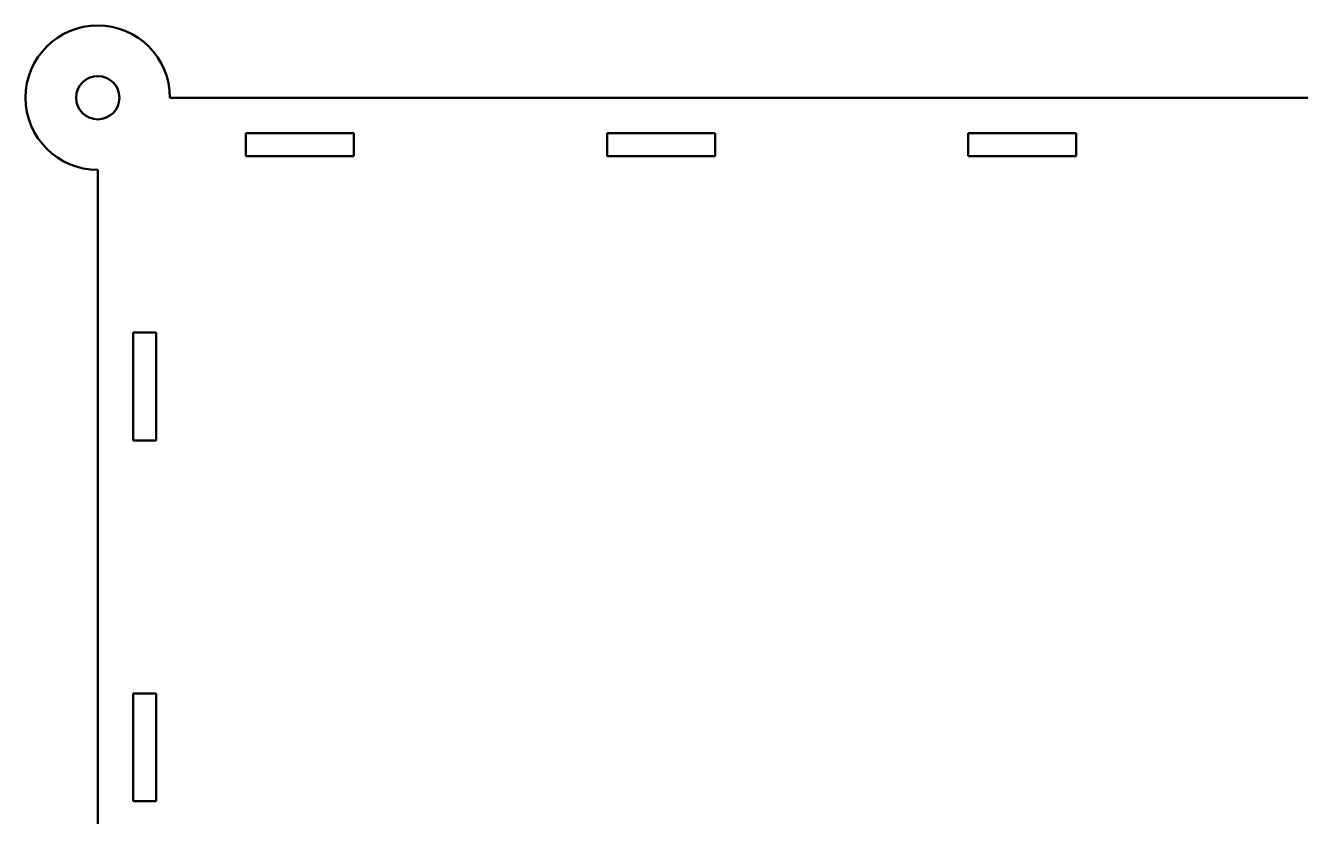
# Model space of a CAD drawing. Header units: millimetres. Extents: x 442 to 1000, y 321 to 663.
# Drawn here: x 442.4 to 618.9, y 553.8 to 663.4 of the extents above; entities that cross this region are included whole.
import ezdxf

# ---------------------------------------------------------------- set-up
doc = ezdxf.new("R2010")
doc.units = ezdxf.units.MM
doc.layers.add('Visible (ANSI)', color=7, linetype='Continuous', lineweight=50)

msp = doc.modelspace()

# ---------------------------------------------------------------- linework, layer by layer
at = {"layer": 'Visible (ANSI)', "color": 1}
for p, q in [((462.37, 653.42), (698.37, 653.42)), ((487.84, 648.52), (472.89, 648.52)), ((472.89, 648.52), (472.89, 645.32)), ((487.84, 645.32), (487.84, 648.52)), ((537.84, 648.52), (522.89, 648.52)), ((522.89, 648.52), (522.89, 645.32)), ((537.84, 645.32), (537.84, 648.52)), ((587.84, 648.52), (572.89, 648.52)), ((572.89, 648.52), (572.89, 645.32)), ((587.84, 645.32), (587.84, 648.52)), ((472.89, 645.32), (487.84, 645.32)), ((522.89, 645.32), (537.84, 645.32)), ((572.89, 645.32), (587.84, 645.32)), ((452.37, 341.42), (452.37, 643.42)), ((457.27, 620.9), (457.27, 605.95)), ((460.47, 620.9), (457.27, 620.9)), ((460.47, 605.95), (460.47, 620.9)), ((457.27, 605.95), (460.47, 605.95)), ((457.27, 570.9), (457.27, 555.95)), ((460.47, 570.9), (457.27, 570.9)), ((460.47, 555.95), (460.47, 570.9)), ((457.27, 555.95), (460.47, 555.95))]:
    msp.add_line(p, q, dxfattribs=at)
msp.add_circle((452.37, 653.42), 3, dxfattribs=at)
msp.add_arc((452.37, 653.42), 10, 0, 270, dxfattribs=at)

doc.saveas('drawing.dxf')
